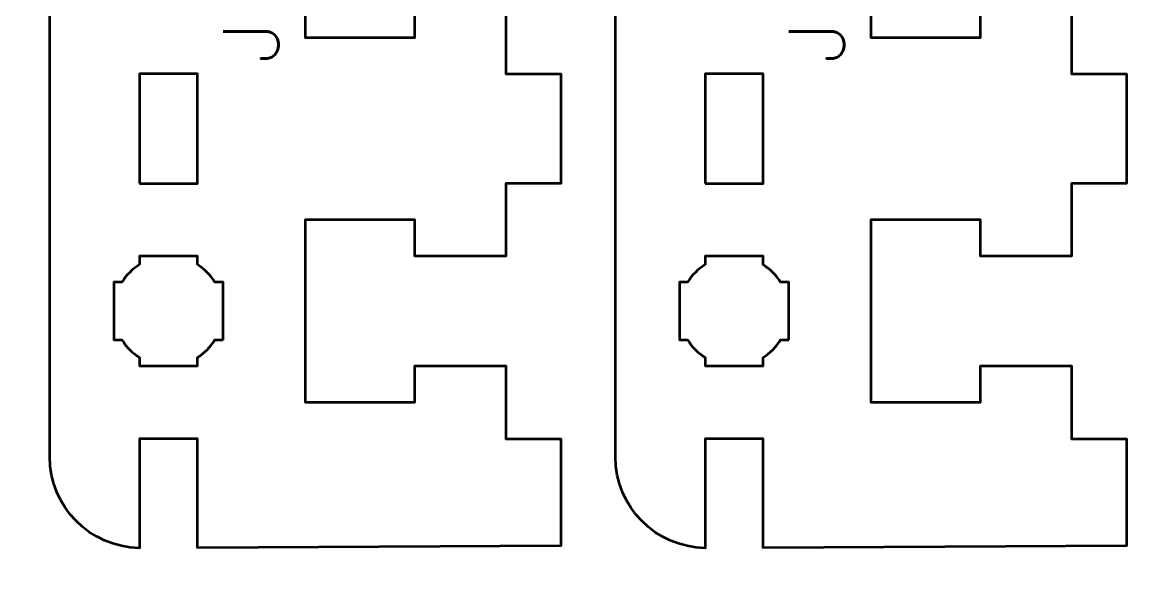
# Model space of a CAD drawing. Header units: centimetres. Extents: x -21 to 0, y -29.7 to 0.
# Drawn here: x -10.5 to -4.34, y -21.65 to -18.52 of the extents above; entities that cross this region are included whole.
import ezdxf

# ---------------------------------------------------------------- set-up
doc = ezdxf.new("R2010")
doc.units = ezdxf.units.CM
doc.header["$MEASUREMENT"] = 0
doc.layers.add('Layer 1', color=7, linetype='Continuous')

msp = doc.modelspace()

# ---------------------------------------------------------------- linework, layer by layer
at = {"layer": 'Layer 1', "color": 22, "lineweight": 53}
msp.add_open_spline([(-21.00003, -29.19995), (-21.00003, -29.19995), (-21.00003, -0.49992), (-21.00003, -0.49992), (-21.00003, -0.49992), (-21.00003, -0.22295), (-20.77694, 0.00004), (-20.49994, 0.00004), (-20.49994, 0.00004), (-20.49994, 0.00004), (-0.50008, 0.00004), (-0.50008, 0.00004), (-0.50008, 0.00004), (-0.22294, 0.00004), (0.00002, -0.22295), (0.00002, -0.49992), (0.00002, -0.49992), (0.00002, -0.49992), (0.00002, -29.19995), (0.00002, -29.19995), (0.00002, -29.19995), (0.00002, -29.47695), (-0.22294, -29.70004), (-0.50008, -29.70004), (-0.50008, -29.70004), (-0.50008, -29.70004), (-20.49994, -29.70004), (-20.49994, -29.70004), (-20.49994, -29.70004), (-20.77694, -29.70004), (-21.00003, -29.47695), (-21.00003, -29.19995)], degree=3, knots=[0, 0, 0, 0, 0.125, 0.125, 0.125, 0.125, 0.25, 0.25, 0.25, 0.25, 0.375, 0.375, 0.375, 0.375, 0.5, 0.5, 0.5, 0.5, 0.625, 0.625, 0.625, 0.625, 0.75, 0.75, 0.75, 0.75, 0.875, 0.875, 0.875, 0.875, 1, 1, 1, 1], dxfattribs=at)
at = {"layer": 'Layer 1', "color": 114, "lineweight": 53}
for points in [[(-7.55, -14.80006), (-7.55, -14.80006), (-7.85, -14.80006), (-7.85, -14.80006), (-7.85, -14.80006), (-7.85, -14.80006), (-7.84999, -14.80006), (-7.84999, -14.80006), (-7.84999, -14.80006), (-7.84999, -14.80006), (-9.54125, -14.80006), (-9.54125, -14.80006), (-9.54125, -14.80006), (-9.54125, -14.80006), (-9.54125, -15.40006), (-9.54125, -15.40006), (-9.54125, -15.40006), (-9.54125, -15.40006), (-9.85875, -15.40006), (-9.85875, -15.40006), (-9.85875, -15.40006), (-9.85875, -15.40006), (-9.85875, -14.80017), (-9.85875, -14.80017), (-9.85875, -14.80017), (-10.1308, -14.80484), (-10.35, -15.0269), (-10.35, -15.30006), (-10.35, -15.30006), (-10.35, -15.30006), (-10.35, -20.90005), (-10.35, -20.90005), (-10.35, -20.90005), (-10.35, -21.17321), (-10.1308, -21.39527), (-9.85875, -21.39994), (-9.85875, -21.39994), (-9.85875, -21.39994), (-9.85875, -20.80005), (-9.85875, -20.80005), (-9.85875, -20.80005), (-9.85875, -20.80005), (-9.54125, -20.80005), (-9.54125, -20.80005), (-9.54125, -20.80005), (-9.54125, -20.80005), (-9.54125, -21.39812), (-9.54125, -21.39812), (-9.54125, -21.39812), (-9.54125, -21.39812), (-7.55, -21.38755), (-7.55, -21.38755), (-7.55, -21.38755), (-7.55, -21.38755), (-7.55, -20.80005), (-7.55, -20.80005), (-7.55, -20.80005), (-7.55, -20.80005), (-7.85, -20.80005), (-7.85, -20.80005), (-7.85, -20.80005), (-7.85, -20.80005), (-7.85, -20.40005), (-7.85, -20.40005), (-7.85, -20.40005), (-7.85, -20.40005), (-8.35, -20.40005), (-8.35, -20.40005), (-8.35, -20.40005), (-8.35, -20.40005), (-8.35001, -20.60005), (-8.35001, -20.60005), (-8.35001, -20.60005), (-8.35001, -20.60005), (-8.95, -20.60005), (-8.95, -20.60005), (-8.95, -20.60005), (-8.95, -20.21672), (-8.95, -19.98338), (-8.95, -19.60005), (-8.95, -19.60005), (-8.95, -19.60005), (-8.35001, -19.60005), (-8.35001, -19.60005), (-8.35001, -19.60005), (-8.35001, -19.60005), (-8.35, -19.80005), (-8.35, -19.80005), (-8.35, -19.80005), (-8.35, -19.80005), (-7.84999, -19.80005), (-7.84999, -19.80005), (-7.84999, -19.80005), (-7.84999, -19.80005), (-7.85, -19.40005), (-7.85, -19.40005), (-7.85, -19.40005), (-7.85, -19.40005), (-7.55, -19.40005), (-7.55, -19.40005), (-7.55, -19.40005), (-7.55, -19.40005), (-7.55, -18.80005), (-7.55, -18.80005), (-7.55, -18.80005), (-7.55, -18.80005), (-7.85, -18.80005), (-7.85, -18.80005), (-7.85, -18.80005), (-7.85, -18.80005), (-7.85, -18.40005), (-7.85, -18.40005), (-7.85, -18.40005), (-7.85, -18.40005), (-8.35, -18.40005), (-8.35, -18.40005), (-8.35, -18.40005), (-8.35, -18.40005), (-8.35001, -18.60005), (-8.35001, -18.60005), (-8.35001, -18.60005), (-8.35001, -18.60005), (-8.95, -18.60005), (-8.95, -18.60005), (-8.95, -18.60005), (-8.95, -18.21672), (-8.95, -17.98339), (-8.95, -17.60006), (-8.95, -17.60006), (-8.95, -17.60006), (-8.35001, -17.60006), (-8.35001, -17.60006), (-8.35001, -17.60006), (-8.35001, -17.60006), (-8.35, -17.80006), (-8.35, -17.80006), (-8.35, -17.80006), (-8.35, -17.80006), (-7.84999, -17.80006), (-7.84999, -17.80006), (-7.84999, -17.80006), (-7.84999, -17.80006), (-7.85, -17.40006), (-7.85, -17.40006), (-7.85, -17.40006), (-7.85, -17.40006), (-7.55, -17.40006), (-7.55, -17.40006), (-7.55, -17.40006), (-7.55, -17.40006), (-7.55, -16.80006), (-7.55, -16.80006), (-7.55, -16.80006), (-7.55, -16.80006), (-7.85, -16.80006), (-7.85, -16.80006), (-7.85, -16.80006), (-7.85, -16.80006), (-7.85, -16.40006), (-7.85, -16.40006), (-7.85, -16.40006), (-7.85, -16.40006), (-8.35, -16.40006), (-8.35, -16.40006), (-8.35, -16.40006), (-8.35, -16.40006), (-8.35001, -16.60006), (-8.35001, -16.60006), (-8.35001, -16.60006), (-8.35001, -16.60006), (-8.95, -16.60006), (-8.95, -16.60006), (-8.95, -16.60006), (-8.95, -16.21673), (-8.95, -15.98339), (-8.95, -15.60006), (-8.95, -15.60006), (-8.95, -15.60006), (-8.35001, -15.60006), (-8.35001, -15.60006), (-8.35001, -15.60006), (-8.35001, -15.60006), (-8.35, -15.80006), (-8.35, -15.80006), (-8.35, -15.80006), (-8.35, -15.80006), (-7.84999, -15.80006), (-7.84999, -15.80006), (-7.84999, -15.80006), (-7.84999, -15.80006), (-7.85, -15.40006), (-7.85, -15.40006), (-7.85, -15.40006), (-7.85, -15.40006), (-7.55, -15.40006), (-7.55, -15.40006), (-7.55, -15.40006), (-7.55, -15.40006), (-7.55, -14.80006), (-7.55, -14.80006)], [(-4.45, -14.80006), (-4.45, -14.80006), (-4.75, -14.80006), (-4.75, -14.80006), (-4.75, -14.80006), (-4.75, -14.80006), (-4.74999, -14.80006), (-4.74999, -14.80006), (-4.74999, -14.80006), (-4.74999, -14.80006), (-6.44125, -14.80006), (-6.44125, -14.80006), (-6.44125, -14.80006), (-6.44125, -14.80006), (-6.44125, -15.40006), (-6.44125, -15.40006), (-6.44125, -15.40006), (-6.44125, -15.40006), (-6.75875, -15.40006), (-6.75875, -15.40006), (-6.75875, -15.40006), (-6.75875, -15.40006), (-6.75875, -14.80017), (-6.75875, -14.80017), (-6.75875, -14.80017), (-7.0308, -14.80484), (-7.25, -15.0269), (-7.25, -15.30006), (-7.25, -15.30006), (-7.25, -15.30006), (-7.25, -20.90005), (-7.25, -20.90005), (-7.25, -20.90005), (-7.25, -21.17321), (-7.0308, -21.39527), (-6.75875, -21.39994), (-6.75875, -21.39994), (-6.75875, -21.39994), (-6.75875, -20.80005), (-6.75875, -20.80005), (-6.75875, -20.80005), (-6.75875, -20.80005), (-6.44125, -20.80005), (-6.44125, -20.80005), (-6.44125, -20.80005), (-6.44125, -20.80005), (-6.44125, -21.39812), (-6.44125, -21.39812), (-6.44125, -21.39812), (-6.44125, -21.39812), (-4.45, -21.38755), (-4.45, -21.38755), (-4.45, -21.38755), (-4.45, -21.38755), (-4.45, -20.80005), (-4.45, -20.80005), (-4.45, -20.80005), (-4.45, -20.80005), (-4.75, -20.80005), (-4.75, -20.80005), (-4.75, -20.80005), (-4.75, -20.80005), (-4.75, -20.40005), (-4.75, -20.40005), (-4.75, -20.40005), (-4.75, -20.40005), (-5.25, -20.40005), (-5.25, -20.40005), (-5.25, -20.40005), (-5.25, -20.40005), (-5.25001, -20.60005), (-5.25001, -20.60005), (-5.25001, -20.60005), (-5.25001, -20.60005), (-5.85, -20.60005), (-5.85, -20.60005), (-5.85, -20.60005), (-5.85, -20.21672), (-5.85, -19.98338), (-5.85, -19.60005), (-5.85, -19.60005), (-5.85, -19.60005), (-5.25001, -19.60005), (-5.25001, -19.60005), (-5.25001, -19.60005), (-5.25001, -19.60005), (-5.25, -19.80005), (-5.25, -19.80005), (-5.25, -19.80005), (-5.25, -19.80005), (-4.74999, -19.80005), (-4.74999, -19.80005), (-4.74999, -19.80005), (-4.74999, -19.80005), (-4.75, -19.40005), (-4.75, -19.40005), (-4.75, -19.40005), (-4.75, -19.40005), (-4.45, -19.40005), (-4.45, -19.40005), (-4.45, -19.40005), (-4.45, -19.40005), (-4.45, -18.80005), (-4.45, -18.80005), (-4.45, -18.80005), (-4.45, -18.80005), (-4.75, -18.80005), (-4.75, -18.80005), (-4.75, -18.80005), (-4.75, -18.80005), (-4.75, -18.40005), (-4.75, -18.40005), (-4.75, -18.40005), (-4.75, -18.40005), (-5.25, -18.40005), (-5.25, -18.40005), (-5.25, -18.40005), (-5.25, -18.40005), (-5.25001, -18.60005), (-5.25001, -18.60005), (-5.25001, -18.60005), (-5.25001, -18.60005), (-5.85, -18.60005), (-5.85, -18.60005), (-5.85, -18.60005), (-5.85, -18.21672), (-5.85, -17.98339), (-5.85, -17.60006), (-5.85, -17.60006), (-5.85, -17.60006), (-5.25001, -17.60006), (-5.25001, -17.60006), (-5.25001, -17.60006), (-5.25001, -17.60006), (-5.25, -17.80006), (-5.25, -17.80006), (-5.25, -17.80006), (-5.25, -17.80006), (-4.74999, -17.80006), (-4.74999, -17.80006), (-4.74999, -17.80006), (-4.74999, -17.80006), (-4.75, -17.40006), (-4.75, -17.40006), (-4.75, -17.40006), (-4.75, -17.40006), (-4.45, -17.40006), (-4.45, -17.40006), (-4.45, -17.40006), (-4.45, -17.40006), (-4.45, -16.80006), (-4.45, -16.80006), (-4.45, -16.80006), (-4.45, -16.80006), (-4.75, -16.80006), (-4.75, -16.80006), (-4.75, -16.80006), (-4.75, -16.80006), (-4.75, -16.40006), (-4.75, -16.40006), (-4.75, -16.40006), (-4.75, -16.40006), (-5.25, -16.40006), (-5.25, -16.40006), (-5.25, -16.40006), (-5.25, -16.40006), (-5.25001, -16.60006), (-5.25001, -16.60006), (-5.25001, -16.60006), (-5.25001, -16.60006), (-5.85, -16.60006), (-5.85, -16.60006), (-5.85, -16.60006), (-5.85, -16.21673), (-5.85, -15.98339), (-5.85, -15.60006), (-5.85, -15.60006), (-5.85, -15.60006), (-5.25001, -15.60006), (-5.25001, -15.60006), (-5.25001, -15.60006), (-5.25001, -15.60006), (-5.25, -15.80006), (-5.25, -15.80006), (-5.25, -15.80006), (-5.25, -15.80006), (-4.74999, -15.80006), (-4.74999, -15.80006), (-4.74999, -15.80006), (-4.74999, -15.80006), (-4.75, -15.40006), (-4.75, -15.40006), (-4.75, -15.40006), (-4.75, -15.40006), (-4.45, -15.40006), (-4.45, -15.40006), (-4.45, -15.40006), (-4.45, -15.40006), (-4.45, -14.80006), (-4.45, -14.80006)]]:
    msp.add_open_spline(points, degree=3, knots=[0, 0, 0, 0, 0.02, 0.02, 0.02, 0.02, 0.04, 0.04, 0.04, 0.04, 0.06, 0.06, 0.06, 0.06, 0.08, 0.08, 0.08, 0.08, 0.1, 0.1, 0.1, 0.1, 0.12, 0.12, 0.12, 0.12, 0.14, 0.14, 0.14, 0.14, 0.16, 0.16, 0.16, 0.16, 0.18, 0.18, 0.18, 0.18, 0.2, 0.2, 0.2, 0.2, 0.22, 0.22, 0.22, 0.22, 0.24, 0.24, 0.24, 0.24, 0.26, 0.26, 0.26, 0.26, 0.28, 0.28, 0.28, 0.28, 0.3, 0.3, 0.3, 0.3, 0.32, 0.32, 0.32, 0.32, 0.34, 0.34, 0.34, 0.34, 0.36, 0.36, 0.36, 0.36, 0.38, 0.38, 0.38, 0.38, 0.4, 0.4, 0.4, 0.4, 0.42, 0.42, 0.42, 0.42, 0.44, 0.44, 0.44, 0.44, 0.46, 0.46, 0.46, 0.46, 0.48, 0.48, 0.48, 0.48, 0.5, 0.5, 0.5, 0.5, 0.52, 0.52, 0.52, 0.52, 0.54, 0.54, 0.54, 0.54, 0.56, 0.56, 0.56, 0.56, 0.58, 0.58, 0.58, 0.58, 0.6, 0.6, 0.6, 0.6, 0.62, 0.62, 0.62, 0.62, 0.64, 0.64, 0.64, 0.64, 0.66, 0.66, 0.66, 0.66, 0.68, 0.68, 0.68, 0.68, 0.7, 0.7, 0.7, 0.7, 0.72, 0.72, 0.72, 0.72, 0.74, 0.74, 0.74, 0.74, 0.76, 0.76, 0.76, 0.76, 0.78, 0.78, 0.78, 0.78, 0.8, 0.8, 0.8, 0.8, 0.82, 0.82, 0.82, 0.82, 0.84, 0.84, 0.84, 0.84, 0.86, 0.86, 0.86, 0.86, 0.88, 0.88, 0.88, 0.88, 0.9, 0.9, 0.9, 0.9, 0.92, 0.92, 0.92, 0.92, 0.94, 0.94, 0.94, 0.94, 0.96, 0.96, 0.96, 0.96, 0.98, 0.98, 0.98, 0.98, 1, 1, 1, 1], dxfattribs=at)
at = {"layer": 'Layer 1', "color": 30, "lineweight": 53}
for points in [[(-9.39965, -18.56678), (-9.39965, -18.56678), (-9.16258, -18.5672), (-9.16258, -18.5672), (-9.16258, -18.5672), (-9.15482, -18.5672), (-9.14713, -18.56883), (-9.13937, -18.57193), (-9.13937, -18.57193), (-9.13168, -18.57511), (-9.12455, -18.57976), (-9.11813, -18.5859), (-9.11813, -18.5859), (-9.11164, -18.59211), (-9.10649, -18.59966), (-9.10254, -18.60862), (-9.10254, -18.60862), (-9.09866, -18.61765), (-9.09661, -18.62795), (-9.09654, -18.63959), (-9.09654, -18.63959), (-9.09654, -18.65124), (-9.09845, -18.66175), (-9.10219, -18.67106), (-9.10219, -18.67106), (-9.106, -18.68038), (-9.11108, -18.68835), (-9.1175, -18.69491), (-9.1175, -18.69491), (-9.12392, -18.70154), (-9.13097, -18.70655), (-9.13881, -18.71008), (-9.13881, -18.71008), (-9.14664, -18.71361), (-9.15454, -18.71537), (-9.16258, -18.71537), (-9.16258, -18.71537), (-9.16258, -18.71537), (-9.19391, -18.71537), (-9.19391, -18.71537), (-9.19391, -18.71537), (-9.19391, -18.71537), (-9.16258, -18.71537), (-9.16258, -18.71537), (-9.16258, -18.71537), (-9.15454, -18.71537), (-9.14664, -18.71361), (-9.13881, -18.71008), (-9.13881, -18.71008), (-9.13097, -18.70655), (-9.12392, -18.70154), (-9.1175, -18.69491), (-9.1175, -18.69491), (-9.11108, -18.68835), (-9.106, -18.68038), (-9.10219, -18.67106), (-9.10219, -18.67106), (-9.09845, -18.66175), (-9.09654, -18.65124), (-9.09654, -18.63959), (-9.09654, -18.63959), (-9.09661, -18.62795), (-9.09866, -18.61765), (-9.10254, -18.60862), (-9.10254, -18.60862), (-9.10649, -18.59966), (-9.11164, -18.59211), (-9.11813, -18.5859), (-9.11813, -18.5859), (-9.12455, -18.57976), (-9.13168, -18.57511), (-9.13937, -18.57193), (-9.13937, -18.57193), (-9.14713, -18.56883), (-9.15482, -18.5672), (-9.16258, -18.5672), (-9.16258, -18.5672), (-9.16258, -18.5672), (-9.39965, -18.56678), (-9.39965, -18.56678)], [(-6.29965, -18.56678), (-6.29965, -18.56678), (-6.06258, -18.5672), (-6.06258, -18.5672), (-6.06258, -18.5672), (-6.05482, -18.5672), (-6.04713, -18.56883), (-6.03937, -18.57193), (-6.03937, -18.57193), (-6.03168, -18.57511), (-6.02455, -18.57976), (-6.01813, -18.5859), (-6.01813, -18.5859), (-6.01164, -18.59211), (-6.00649, -18.59966), (-6.00254, -18.60862), (-6.00254, -18.60862), (-5.99866, -18.61765), (-5.99661, -18.62795), (-5.99654, -18.63959), (-5.99654, -18.63959), (-5.99654, -18.65124), (-5.99845, -18.66175), (-6.00219, -18.67106), (-6.00219, -18.67106), (-6.006, -18.68038), (-6.01108, -18.68835), (-6.0175, -18.69491), (-6.0175, -18.69491), (-6.02392, -18.70154), (-6.03097, -18.70655), (-6.03881, -18.71008), (-6.03881, -18.71008), (-6.04664, -18.71361), (-6.05454, -18.71537), (-6.06258, -18.71537), (-6.06258, -18.71537), (-6.06258, -18.71537), (-6.09391, -18.71537), (-6.09391, -18.71537), (-6.09391, -18.71537), (-6.09391, -18.71537), (-6.06258, -18.71537), (-6.06258, -18.71537), (-6.06258, -18.71537), (-6.05454, -18.71537), (-6.04664, -18.71361), (-6.03881, -18.71008), (-6.03881, -18.71008), (-6.03097, -18.70655), (-6.02392, -18.70154), (-6.0175, -18.69491), (-6.0175, -18.69491), (-6.01108, -18.68835), (-6.006, -18.68038), (-6.00219, -18.67106), (-6.00219, -18.67106), (-5.99845, -18.66175), (-5.99654, -18.65124), (-5.99654, -18.63959), (-5.99654, -18.63959), (-5.99661, -18.62795), (-5.99866, -18.61765), (-6.00254, -18.60862), (-6.00254, -18.60862), (-6.00649, -18.59966), (-6.01164, -18.59211), (-6.01813, -18.5859), (-6.01813, -18.5859), (-6.02455, -18.57976), (-6.03168, -18.57511), (-6.03937, -18.57193), (-6.03937, -18.57193), (-6.04713, -18.56883), (-6.05482, -18.5672), (-6.06258, -18.5672), (-6.06258, -18.5672), (-6.06258, -18.5672), (-6.29965, -18.56678), (-6.29965, -18.56678)]]:
    msp.add_open_spline(points, degree=3, knots=[0, 0, 0, 0, 0.05, 0.05, 0.05, 0.05, 0.1, 0.1, 0.1, 0.1, 0.15, 0.15, 0.15, 0.15, 0.2, 0.2, 0.2, 0.2, 0.25, 0.25, 0.25, 0.25, 0.3, 0.3, 0.3, 0.3, 0.35, 0.35, 0.35, 0.35, 0.4, 0.4, 0.4, 0.4, 0.45, 0.45, 0.45, 0.45, 0.5, 0.5, 0.5, 0.5, 0.55, 0.55, 0.55, 0.55, 0.6, 0.6, 0.6, 0.6, 0.65, 0.65, 0.65, 0.65, 0.7, 0.7, 0.7, 0.7, 0.75, 0.75, 0.75, 0.75, 0.8, 0.8, 0.8, 0.8, 0.85, 0.85, 0.85, 0.85, 0.9, 0.9, 0.9, 0.9, 0.95, 0.95, 0.95, 0.95, 1, 1, 1, 1], dxfattribs=at)
at = {"layer": 'Layer 1', "color": 250, "lineweight": 53}
for points, knots in [([(-9.85875, -19.40005), (-9.85875, -19.40005), (-9.85875, -18.80005), (-9.85875, -18.80005), (-9.85875, -18.80005), (-9.85875, -18.80005), (-9.54125, -18.80005), (-9.54125, -18.80005), (-9.54125, -18.80005), (-9.54125, -18.80005), (-9.54125, -19.40005), (-9.54125, -19.40005), (-9.54125, -19.40005), (-9.54125, -19.40005), (-9.85875, -19.40005), (-9.85875, -19.40005)], [0, 0, 0, 0, 0.25, 0.25, 0.25, 0.25, 0.5, 0.5, 0.5, 0.5, 0.75, 0.75, 0.75, 0.75, 1, 1, 1, 1]), ([(-6.75875, -19.40005), (-6.75875, -19.40005), (-6.75875, -18.80005), (-6.75875, -18.80005), (-6.75875, -18.80005), (-6.75875, -18.80005), (-6.44125, -18.80005), (-6.44125, -18.80005), (-6.44125, -18.80005), (-6.44125, -18.80005), (-6.44125, -19.40005), (-6.44125, -19.40005), (-6.44125, -19.40005), (-6.44125, -19.40005), (-6.75875, -19.40005), (-6.75875, -19.40005)], [0, 0, 0, 0, 0.25, 0.25, 0.25, 0.25, 0.5, 0.5, 0.5, 0.5, 0.75, 0.75, 0.75, 0.75, 1, 1, 1, 1]), ([(-9.4, -20.2588), (-9.4, -20.2588), (-9.44544, -20.2588), (-9.44544, -20.2588), (-9.44544, -20.2588), (-9.46967, -20.29756), (-9.5025, -20.33038), (-9.54125, -20.35461), (-9.54125, -20.35461), (-9.54125, -20.35461), (-9.54125, -20.40005), (-9.54125, -20.40005), (-9.54125, -20.40005), (-9.54125, -20.40005), (-9.7, -20.40005), (-9.7, -20.40005), (-9.7, -20.40005), (-9.7, -20.40005), (-9.85875, -20.40005), (-9.85875, -20.40005), (-9.85875, -20.40005), (-9.85875, -20.40005), (-9.85875, -20.35461), (-9.85875, -20.35461), (-9.85875, -20.35461), (-9.8975, -20.33038), (-9.93033, -20.29756), (-9.95456, -20.2588), (-9.95456, -20.2588), (-9.95456, -20.2588), (-10, -20.2588), (-10, -20.2588), (-10, -20.2588), (-10, -20.2588), (-10, -20.10005), (-10, -20.10005), (-10, -20.10005), (-10, -20.10005), (-10, -19.9413), (-10, -19.9413), (-10, -19.9413), (-10, -19.9413), (-9.95456, -19.9413), (-9.95456, -19.9413), (-9.95456, -19.9413), (-9.93033, -19.90254), (-9.8975, -19.86972), (-9.85875, -19.84549), (-9.85875, -19.84549), (-9.85875, -19.84549), (-9.85875, -19.80005), (-9.85875, -19.80005), (-9.85875, -19.80005), (-9.85875, -19.80005), (-9.7, -19.80005), (-9.7, -19.80005), (-9.7, -19.80005), (-9.7, -19.80005), (-9.54125, -19.80005), (-9.54125, -19.80005), (-9.54125, -19.80005), (-9.54125, -19.80005), (-9.54125, -19.84549), (-9.54125, -19.84549), (-9.54125, -19.84549), (-9.5025, -19.86972), (-9.46967, -19.90254), (-9.44544, -19.9413), (-9.44544, -19.9413), (-9.44544, -19.9413), (-9.4, -19.9413), (-9.4, -19.9413), (-9.4, -19.9413), (-9.4, -19.9413), (-9.4, -20.10005), (-9.4, -20.10005), (-9.4, -20.10005), (-9.4, -20.10005), (-9.4, -20.2588), (-9.4, -20.2588)], [0, 0, 0, 0, 0.05, 0.05, 0.05, 0.05, 0.1, 0.1, 0.1, 0.1, 0.15, 0.15, 0.15, 0.15, 0.2, 0.2, 0.2, 0.2, 0.25, 0.25, 0.25, 0.25, 0.3, 0.3, 0.3, 0.3, 0.35, 0.35, 0.35, 0.35, 0.4, 0.4, 0.4, 0.4, 0.45, 0.45, 0.45, 0.45, 0.5, 0.5, 0.5, 0.5, 0.55, 0.55, 0.55, 0.55, 0.6, 0.6, 0.6, 0.6, 0.65, 0.65, 0.65, 0.65, 0.7, 0.7, 0.7, 0.7, 0.75, 0.75, 0.75, 0.75, 0.8, 0.8, 0.8, 0.8, 0.85, 0.85, 0.85, 0.85, 0.9, 0.9, 0.9, 0.9, 0.95, 0.95, 0.95, 0.95, 1, 1, 1, 1]), ([(-6.3, -20.2588), (-6.3, -20.2588), (-6.34544, -20.2588), (-6.34544, -20.2588), (-6.34544, -20.2588), (-6.36967, -20.29756), (-6.4025, -20.33038), (-6.44125, -20.35461), (-6.44125, -20.35461), (-6.44125, -20.35461), (-6.44125, -20.40005), (-6.44125, -20.40005), (-6.44125, -20.40005), (-6.44125, -20.40005), (-6.6, -20.40005), (-6.6, -20.40005), (-6.6, -20.40005), (-6.6, -20.40005), (-6.75875, -20.40005), (-6.75875, -20.40005), (-6.75875, -20.40005), (-6.75875, -20.40005), (-6.75875, -20.35461), (-6.75875, -20.35461), (-6.75875, -20.35461), (-6.7975, -20.33038), (-6.83033, -20.29756), (-6.85456, -20.2588), (-6.85456, -20.2588), (-6.85456, -20.2588), (-6.9, -20.2588), (-6.9, -20.2588), (-6.9, -20.2588), (-6.9, -20.2588), (-6.9, -20.10005), (-6.9, -20.10005), (-6.9, -20.10005), (-6.9, -20.10005), (-6.9, -19.9413), (-6.9, -19.9413), (-6.9, -19.9413), (-6.9, -19.9413), (-6.85456, -19.9413), (-6.85456, -19.9413), (-6.85456, -19.9413), (-6.83033, -19.90254), (-6.7975, -19.86972), (-6.75875, -19.84549), (-6.75875, -19.84549), (-6.75875, -19.84549), (-6.75875, -19.80005), (-6.75875, -19.80005), (-6.75875, -19.80005), (-6.75875, -19.80005), (-6.6, -19.80005), (-6.6, -19.80005), (-6.6, -19.80005), (-6.6, -19.80005), (-6.44125, -19.80005), (-6.44125, -19.80005), (-6.44125, -19.80005), (-6.44125, -19.80005), (-6.44125, -19.84549), (-6.44125, -19.84549), (-6.44125, -19.84549), (-6.4025, -19.86972), (-6.36967, -19.90254), (-6.34544, -19.9413), (-6.34544, -19.9413), (-6.34544, -19.9413), (-6.3, -19.9413), (-6.3, -19.9413), (-6.3, -19.9413), (-6.3, -19.9413), (-6.3, -20.10005), (-6.3, -20.10005), (-6.3, -20.10005), (-6.3, -20.10005), (-6.3, -20.2588), (-6.3, -20.2588)], [0, 0, 0, 0, 0.05, 0.05, 0.05, 0.05, 0.1, 0.1, 0.1, 0.1, 0.15, 0.15, 0.15, 0.15, 0.2, 0.2, 0.2, 0.2, 0.25, 0.25, 0.25, 0.25, 0.3, 0.3, 0.3, 0.3, 0.35, 0.35, 0.35, 0.35, 0.4, 0.4, 0.4, 0.4, 0.45, 0.45, 0.45, 0.45, 0.5, 0.5, 0.5, 0.5, 0.55, 0.55, 0.55, 0.55, 0.6, 0.6, 0.6, 0.6, 0.65, 0.65, 0.65, 0.65, 0.7, 0.7, 0.7, 0.7, 0.75, 0.75, 0.75, 0.75, 0.8, 0.8, 0.8, 0.8, 0.85, 0.85, 0.85, 0.85, 0.9, 0.9, 0.9, 0.9, 0.95, 0.95, 0.95, 0.95, 1, 1, 1, 1])]:
    msp.add_open_spline(points, degree=3, knots=knots, dxfattribs=at)

doc.saveas('drawing.dxf')
